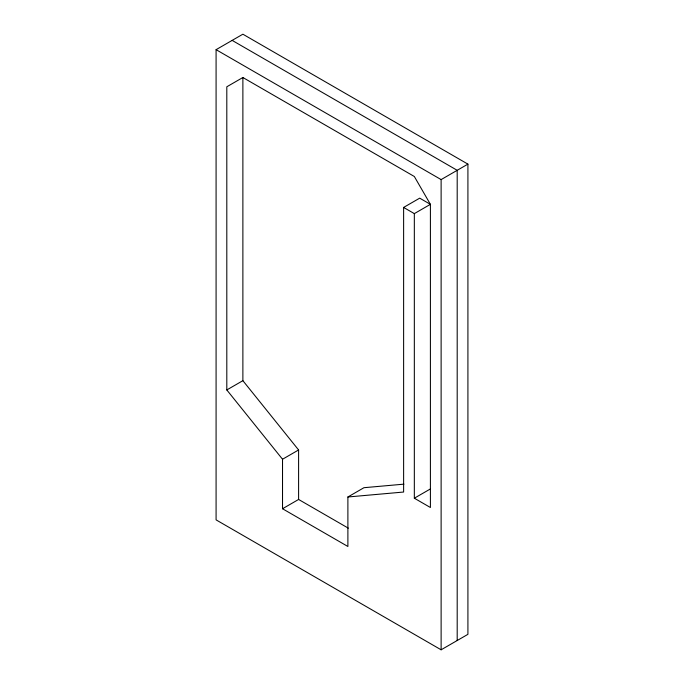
<?xml version="1.0" encoding="UTF-8"?>
<svg xmlns="http://www.w3.org/2000/svg" width="684" height="684" viewBox="0 0 684 684"><rect width="100%" height="100%" fill="white"/><g stroke="black" fill="none" stroke-linecap="round" stroke-linejoin="round"><path stroke-width="1.03" d="M216.084 49.667L242.88 34.2L467.916 164.126L467.916 634.333L441.12 649.8L216.084 519.874L216.084 49.667L441.12 179.593L467.916 164.126M347.891 496.986L403.62 492.035L403.62 207.432L419.694 198.155L430.407 204.336L414.333 213.622L414.333 498.217L430.407 507.502L430.407 204.336L414.333 176.498L242.88 77.506L226.806 86.791L226.806 389.948L282.526 459.246L282.526 508.742L347.891 546.482L347.891 496.986L363.965 487.701L403.919 484.152M226.806 389.948L242.88 380.672L242.88 77.506M282.526 459.246L298.6 449.961L242.88 380.672M282.526 508.742L298.6 499.457L348.318 528.159M414.333 498.217L430.407 488.94M232.158 40.39L457.194 170.307L457.194 640.523M403.62 207.432L414.333 213.622M441.12 179.593L441.12 649.8M298.6 449.961L298.6 499.457"/></g></svg>
